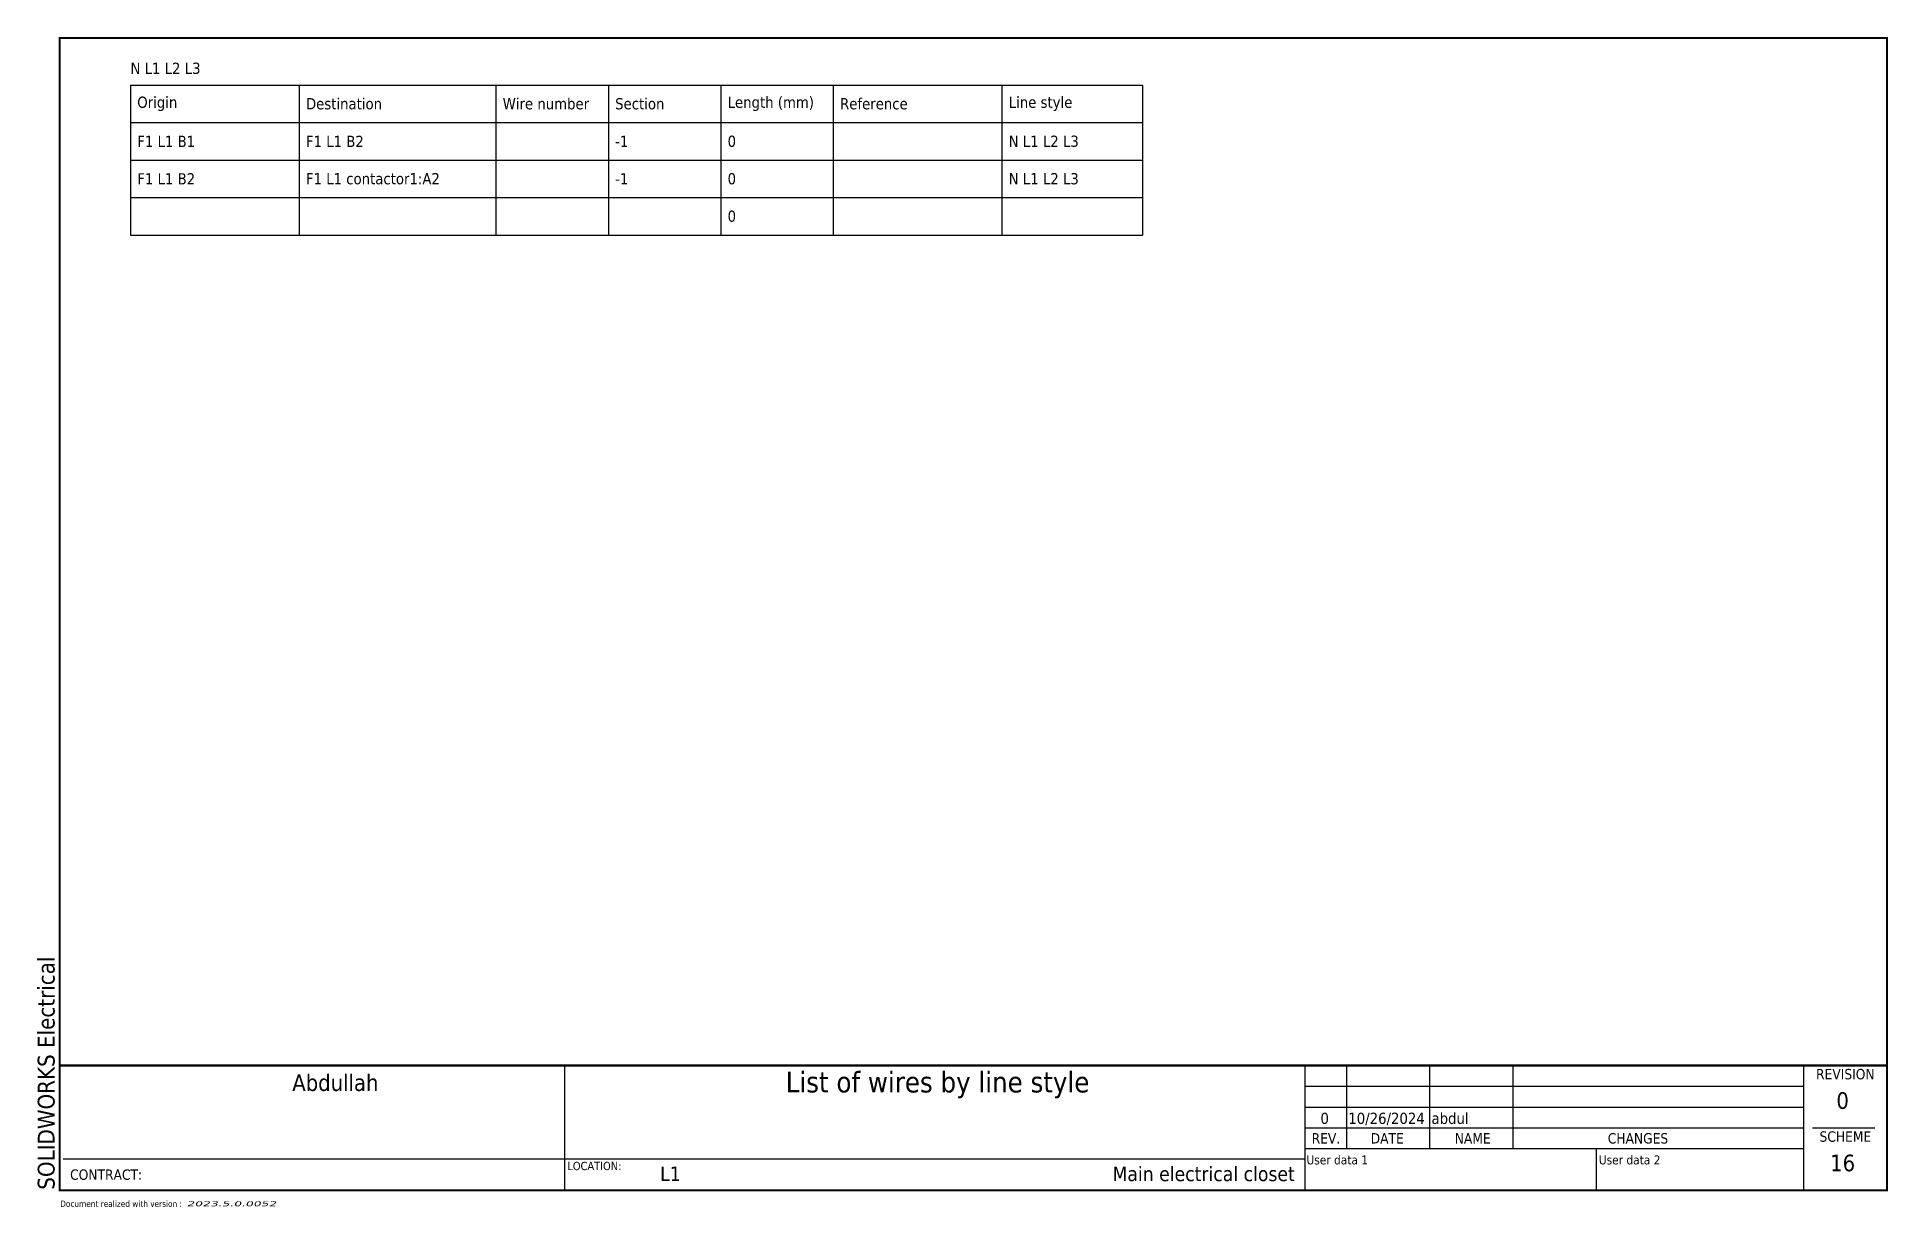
# Model space of a CAD drawing. Header units: inches. Extents: x 0.2 to 16.6, y 0.2 to 10.6.
import ezdxf
from ezdxf.enums import TextEntityAlignment as Align

# ---------------------------------------------------------------- set-up
doc = ezdxf.new("R2010")
doc.units = ezdxf.units.IN
doc.header["$LTSCALE"] = 0.5
doc.header["$MEASUREMENT"] = 0
doc.layers.add('TITLEBLOCK', color=7, linetype='Continuous')
doc.styles.add('TAHOMA_STANDARD', font='tahoma.ttf')
doc.styles.add('TR_BOM_DATA', font='tahoma.ttf', dxfattribs={"height": 0.1})
doc.styles.add('TR_BOM_HEADING', font='tahoma.ttf', dxfattribs={"height": 0.1})
doc.styles.add('TR_BOM_TITLE', font='tahoma.ttf', dxfattribs={"height": 0.1})
doc.styles.add('TR_BOM_TOTAL', font='tahomabd.ttf', dxfattribs={"height": 0.1})

# ---------------------------------------------------------------- blocks, each defined once
blk = doc.blocks.new('TR_FDP_ANSI_B_EN')
at = {"color": 7}
for p, q in [((4.862, 0.37), (4.862, 1.48)), ((11.446, 0.37), (11.446, 1.48)), ((11.816, 0.74), (11.816, 1.48)), ((12.556, 0.74), (12.556, 1.48)), ((13.296, 0.74), (13.296, 1.48)), ((15.88, 0.37), (15.88, 1.48)), ((11.446, 1.295), (15.88, 1.295)), ((11.446, 1.11), (15.88, 1.11)), ((11.446, 0.925), (15.88, 0.925)), ((15.958, 0.925), (16.513, 0.925)), ((11.446, 0.74), (15.88, 0.74)), ((14.033, 0.74), (14.033, 0.37)), ((11.45, 0.647), (0.4, 0.647))]:
    blk.add_line(p, q, dxfattribs=at)
at = {"color": 7, "const_width": 0.0185}
blk.add_lwpolyline([(0.37, 10.619), (16.62, 10.619), (16.62, 0.37), (0.37, 0.37)], close=True, dxfattribs=at)
blk.add_lwpolyline([(0.37, 1.48), (16.62, 1.48)], dxfattribs=at)
at = {"color": 7, "style": 'TAHOMA_STANDARD'}
for s, p in [('REVISION', (16.25, 1.403)), ('CHANGES', (14.406, 0.832)), ('SCHEME', (16.25, 0.848))]:
    blk.add_text(s, height=0.0925, dxfattribs=at).set_placement(p, align=Align.MIDDLE_CENTER)
for s, p in [('REV.', (11.631, 0.832)), ('DATE', (12.176, 0.832)), ('NAME', (12.936, 0.832))]:
    blk.add_text(s, height=0.0925, dxfattribs=at).set_placement(p, align=Align.MIDDLE)
for s, height, p in [('CONTRACT:', 0.0925, (0.463, 0.509)), ('LOCATION:', 0.074, (4.885, 0.586)), ('Document realized with version :', 0.0555, (0.375, 0.25))]:
    blk.add_text(s, height=height, dxfattribs=at).set_placement(p, align=Align.MIDDLE_LEFT)
blk.add_attdef('#APP_NAME', text='', height=0.15, rotation=90, dxfattribs=at).set_placement((0.25, 0.375), align=Align.MIDDLE_LEFT)
for tag, height, p in [('#PROJECT_DWG_OFFICE', 0.148, (2.822, 1.253)), ('#FOLIO_TZ_0_L1', 0.185, (8.177, 1.24)), ('#PROJECT_DWG_OFFICE_ADDRESS_1', 0.111, (2.822, 1.044)), ('#PROJECT_DWG_OFFICE_ADDRESS_2', 0.111, (2.822, 0.894)), ('#FOLIO_TZ_1_L1', 0.148, (8.18, 0.957)), ('#PROJECT_DWG_OFFICE_ADDRESS_3', 0.111, (2.822, 0.738)), ('#FOLIO_TZ_2_L1', 0.148, (8.177, 0.746))]:
    blk.add_attdef(tag, text='', height=height, dxfattribs=at).set_placement(p, align=Align.CENTER)
for tag, height, p in [('#REV_NO_-0', 0.1, (11.62, 1.38)), ('#REV_NO_-1', 0.1, (11.62, 1.2)), ('#REV_NO', 0.148, (16.226, 1.168)), ('#REV_NO_-2', 0.1, (11.62, 1.01)), ('#FOLIO_TAG', 0.148, (16.226, 0.613))]:
    blk.add_attdef(tag, text='', height=height, dxfattribs=at).set_placement(p, align=Align.MIDDLE_CENTER)
for tag, height, p in [('#REV_CREATED_ON_-0', 0.1, (11.83, 1.38)), ('#REV_CREATED_BY_-0', 0.1, (12.57, 1.38)), ('#REV_NO_-0_TZ_0_L1', 0.1, (13.31, 1.38)), ('#REV_CREATED_ON_-1', 0.1, (11.83, 1.2)), ('#REV_CREATED_BY_-1', 0.1, (12.57, 1.2)), ('#REV_NO_-1_TZ_0_L1', 0.1, (13.31, 1.2)), ('#REV_CREATED_ON_-2', 0.1, (11.83, 1.01)), ('#REV_CREATED_BY_-2', 0.1, (12.57, 1.01)), ('#REV_NO_-2_TZ_0_L1', 0.1, (13.31, 1.01)), ('#FOLIO_LOC_TAG', 0.13, (5.71, 0.516))]:
    blk.add_attdef(tag, text='', height=height, dxfattribs=at).set_placement(p, align=Align.MIDDLE_LEFT)
for tag, p, height in [('##BUNDLE_TX_0_L1', (11.458, 0.6), 0.08), ('##BUNDLE_TX_1_L1', (14.058, 0.6), 0.08), ('#BUNDLE_TX_0', (11.508, 0.45), 0.0925), ('#BUNDLE_TX_1', (14.108, 0.45), 0.0925)]:
    blk.add_attdef(tag, p, '', height=height, dxfattribs=at)
blk.add_attdef('#PROJECT_CONTRACT_NUM', text='', height=0.13, dxfattribs=at).set_placement((1.397, 0.418), align=Align.BOTTOM_LEFT)
blk.add_attdef('#FOLIO_LOC_TZ_0_L1', text='', height=0.13, dxfattribs=at).set_placement((11.354, 0.516), align=Align.MIDDLE_RIGHT)
at = {"color": 7, "style": 'TAHOMA_STANDARD', "oblique": 15, "width": 2.071003}
blk.add_attdef('#ELVER', text='', height=0.0447, dxfattribs=at).set_placement((1.5, 0.25), align=Align.MIDDLE_LEFT)
blk = doc.blocks.new('*T10')
at = {"color": 0, "linetype": 'ByBlock', "lineweight": -2}
for p, q in [((0, 0), (9, 0)), ((0, 0), (0, -1.333)), ((1.5, 0), (1.5, -1.333)), ((3.25, 0), (3.25, -1.333)), ((4.25, 0), (4.25, -1.333)), ((5.25, 0), (5.25, -1.333)), ((6.25, 0), (6.25, -1.333)), ((7.75, 0), (7.75, -1.333)), ((9, 0), (9, -1.333)), ((0, -0.333), (9, -0.333)), ((0, -0.666), (9, -0.666)), ((0, -1), (9, -1)), ((0, -1.333), (9, -1.333))]:
    blk.add_line(p, q, dxfattribs=at)
at = {"color": 150, "char_height": 0.1, "attachment_point": 4, "style": 'TR_BOM_HEADING'}
for s, insert, width in [('Origin', (0.06, -0.166), 1.38), ('Destination', (1.56, -0.166), 1.63), ('Wire number', (3.31, -0.166), 0.88), ('Section', (4.31, -0.166), 0.88), ('Length (mm)', (5.31, -0.166), 0.88), ('Reference', (6.31, -0.166), 1.38), ('Line style', (7.81, -0.166), 1.13)]:
    blk.add_mtext(s, dxfattribs=dict(at, insert=insert, width=width))
at = {"color": 7, "char_height": 0.1, "attachment_point": 4, "style": 'TR_BOM_DATA'}
for s, insert, width in [('F1 L1 B1', (0.06, -0.5), 1.38), ('F1 L1 B2', (1.56, -0.5), 1.63), ('-1', (4.31, -0.5), 0.88), ('0', (5.31, -0.5), 0.88), ('N L1 L2 L3', (7.81, -0.5), 1.13), ('F1 L1 B2', (0.06, -0.833), 1.38), ('F1 L1 contactor1:A2', (1.56, -0.833), 1.63), ('-1', (4.31, -0.833), 0.88), ('0', (5.31, -0.833), 0.88), ('N L1 L2 L3', (7.81, -0.833), 1.13)]:
    blk.add_mtext(s, dxfattribs=dict(at, insert=insert, width=width))
at = {"color": 1, "insert": (5.31, -1.166), "char_height": 0.1, "width": 0.88, "attachment_point": 4, "style": 'TR_BOM_TOTAL'}
blk.add_mtext('0', dxfattribs=at)

msp = doc.modelspace()

# ---------------------------------------------------------------- block references
msp.add_blockref('*T10', (1, 10.2))
at = {"layer": 'TITLEBLOCK'}
msp.add_blockref('TR_FDP_ANSI_B_EN', (0, 0), dxfattribs=at).add_auto_attribs({'#FOLIO_TAG': '16', '#FOLIO_LOC_TAG': 'L1', '#FOLIO_LOC_TZ_0_L1': 'Main electrical closet', '#FOLIO_TZ_0_L1': 'List of wires by line style', '#REV_NO': '0', '#ELVER': '2023.5.0.0052', '#PROJECT_DWG_OFFICE': 'Abdullah', '##BUNDLE_TX_0_L1': 'User data 1', '##BUNDLE_TX_1_L1': 'User data 2', '#REV_NO_-2': '0', '#REV_CREATED_BY_-2': 'abdul', '#REV_CREATED_ON_-2': '10/26/2024', '#APP_NAME': 'SOLIDWORKS Electrical'})

# ---------------------------------------------------------------- texts
at = {"color": 150, "style": 'TR_BOM_TITLE'}
msp.add_text('N L1 L2 L3', height=0.1, dxfattribs=at).set_placement((1, 10.3))

doc.saveas('drawing.dxf')
